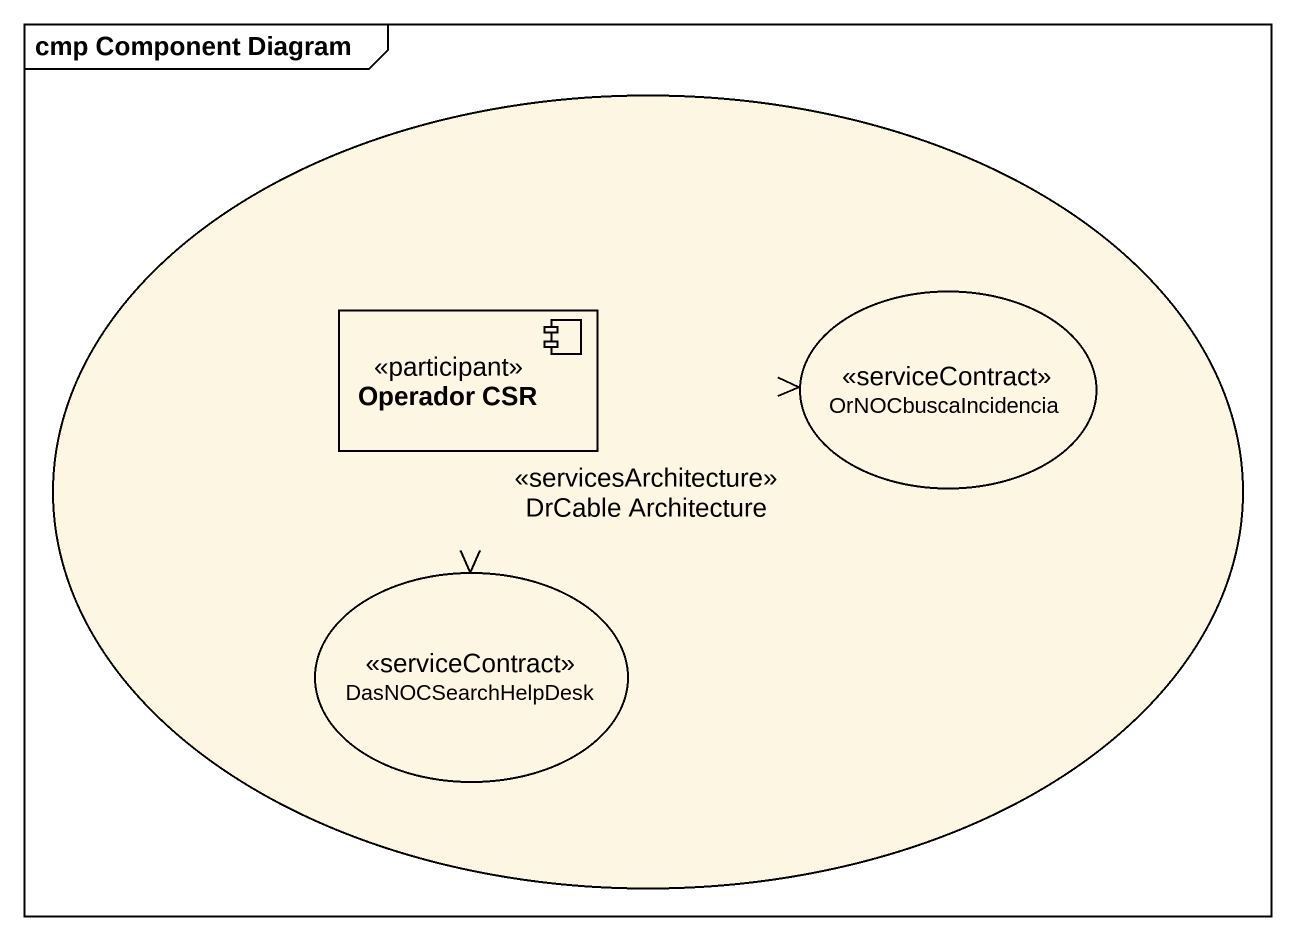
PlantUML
@startuml
mainframe cmp Component Diagram
usecase "DrCable Architecture" as DrCable_Architecture <<servicesArchitecture>>
component "Operador CSR" as Operador_CSR <<participant>>
usecase OrNOCbuscaIncidencia <<serviceContract>>
usecase DasNOCSearchHelpDesk <<serviceContract>>
Operador_CSR .right.> OrNOCbuscaIncidencia
Operador_CSR ..> DasNOCSearchHelpDesk
@enduml
